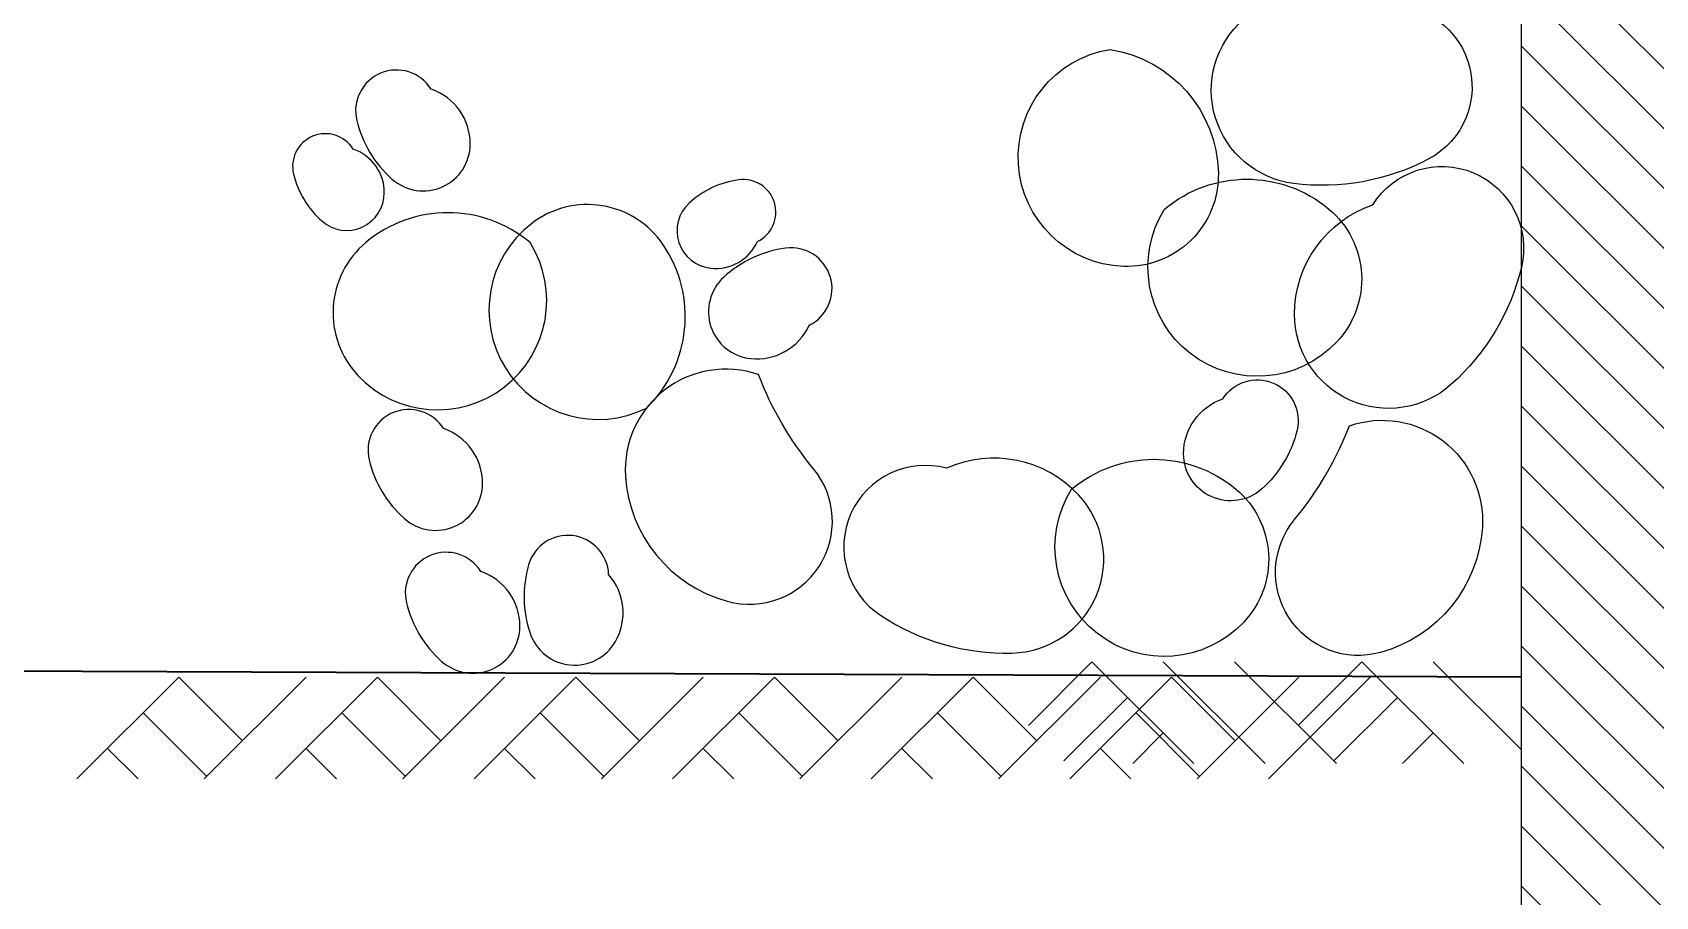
# Model space of a CAD drawing. Extents: x 1035948 to 1665131, y -158296 to 142149.
# Drawn here: x 1201798.1 to 1202276.2, y 10600.6 to 10855.2 of the extents above; entities that cross this region are included whole.
import ezdxf

# ---------------------------------------------------------------- set-up
doc = ezdxf.new("R2010")
doc.units = 0
doc.header["$LTSCALE"] = 200
doc.header["$MEASUREMENT"] = 0
doc.layers.get('0').update_dxf_attribs({"linetype": 'CONTINUOUS'})
for name, color, linetype in [('HATCH', 7, 'CONTINUOUS'), ('new', 7, 'CONTINUOUS'), ('PUB_WINDW', 7, 'CONTINUOUS')]:
    doc.layers.add(name, color=color, linetype=linetype)

msp = doc.modelspace()

# ---------------------------------------------------------------- hatches: boundary and pattern name
at = {"layer": 'new'}
h = msp.add_hatch(dxfattribs=at)
h.set_pattern_fill('ANSI31', color=6, scale=100, style=0)
h.set_pattern_definition([(135, (1209162.573, -16386.399), (8.838835, 8.838835), [])])
h.paths.add_polyline_path([(1202356.68373, 11430.17721), (1202236.68373, 11430.17721), (1202236.68373, 10520.17721), (1202476.68373, 10520.17721), (1202476.68373, 10900.17721), (1202356.68373, 10900.17721), (1202356.68373, 10910.17721)])

# ---------------------------------------------------------------- linework, layer by layer
for p, q in [((1202236.68373, 10520.17721), (1202236.68373, 11460.17721)), ((1201096.68373, 10669.75397), (1202236.68373, 10665.21167))]:
    msp.add_line(p, q)
at = {"color": 252}
for p, q in [((1202110.18373, 10669.75397), (1202091.43373, 10651.00397)), ((1202140.18373, 10639.75397), (1202110.18373, 10669.75397)), ((1202161.18373, 10639.75397), (1202131.18373, 10669.75397)), ((1202182.18373, 10639.75397), (1202152.18373, 10669.75397)), ((1202189.68373, 10669.75397), (1202170.93373, 10651.00397)), ((1202219.68373, 10639.75397), (1202189.68373, 10669.75397)), ((1202236.68373, 10643.75397), (1202210.68373, 10669.75397)), ((1201811.14934, 10635.21167), (1201841.14934, 10665.21167)), ((1201841.14934, 10665.21167), (1201859.89934, 10646.46167)), ((1201848.64934, 10635.21167), (1201878.64934, 10665.21167)), ((1201869.64934, 10635.21167), (1201899.64934, 10665.21167)), ((1201899.64934, 10665.21167), (1201918.39934, 10646.46167)), ((1201907.14934, 10635.21167), (1201937.14934, 10665.21167)), ((1201928.14934, 10635.21167), (1201958.14934, 10665.21167)), ((1201958.14934, 10665.21167), (1201976.89934, 10646.46167)), ((1201965.64934, 10635.21167), (1201995.64934, 10665.21167)), ((1201986.64934, 10635.21167), (1202016.64934, 10665.21167)), ((1202016.64934, 10665.21167), (1202035.39934, 10646.46167)), ((1202024.14934, 10635.21167), (1202054.14934, 10665.21167)), ((1202045.14934, 10635.21167), (1202075.14934, 10665.21167)), ((1202075.14934, 10665.21167), (1202093.89934, 10646.46167)), ((1202082.64934, 10635.21167), (1202112.64934, 10665.21167)), ((1202103.64934, 10635.21167), (1202133.64934, 10665.21167)), ((1202133.64934, 10665.21167), (1202152.39934, 10646.46167)), ((1202141.14934, 10635.21167), (1202171.14934, 10665.21167)), ((1202162.14934, 10635.21167), (1202192.14934, 10665.21167)), ((1202120.68373, 10659.25397), (1202101.93373, 10640.50397)), ((1202200.18373, 10659.25397), (1202181.43373, 10640.50397)), ((1201830.64934, 10654.71167), (1201849.39934, 10635.96167)), ((1201889.14934, 10654.71167), (1201907.89934, 10635.96167)), ((1201947.64934, 10654.71167), (1201966.39934, 10635.96167)), ((1202006.14934, 10654.71167), (1202024.89934, 10635.96167)), ((1202064.64934, 10654.71167), (1202083.39934, 10635.96167)), ((1202123.14934, 10654.71167), (1202141.89934, 10635.96167)), ((1202131.18373, 10648.75397), (1202122.18373, 10639.75397)), ((1202210.68373, 10648.75397), (1202201.68373, 10639.75397)), ((1201820.14934, 10644.21167), (1201829.14934, 10635.21167)), ((1201878.64934, 10644.21167), (1201887.64934, 10635.21167)), ((1201937.14934, 10644.21167), (1201946.14934, 10635.21167)), ((1201995.64934, 10644.21167), (1202004.64934, 10635.21167)), ((1202054.14934, 10644.21167), (1202063.14934, 10635.21167)), ((1202112.64934, 10644.21167), (1202121.64934, 10635.21167))]:
    msp.add_line(p, q, dxfattribs=at)
at = {"layer": 'HATCH', "color": 252}
for points in [[(1202194.25534, 10862.90887, -0.850489181), (1202209.24166, 10817.81247, -0.153059581), (1202169.57612, 10810.66359, -0.647218745), (1202154.80489, 10859.01127, -0.320326303)], [(1202115.51668, 10850.17266, -0.363693063), (1202147.40564, 10813.74656, -0.431278156), (1202119.45896, 10786.21684, -0.906476315), (1202115.51668, 10850.17266)], [(1201915.49267, 10838.46354, 0.850489181), (1201893.59145, 10829.24914, 0.153059581), (1201903.96571, 10811.97227, 0.647218745), (1201927.01925, 10822.33839, 0.320326303)], [(1201892.48877, 10820.82316, 0.850489181), (1201874.96779, 10813.45163, 0.153059581), (1201883.2672, 10799.63014, 0.647218745), (1201901.71003, 10807.92304, 0.320326303)], [(1202011.66286, 10793.57324, 0.850489181), (1202006.10556, 10811.75126, 0.153059581), (1201991.51389, 10804.89581, 0.647218745), (1201997.89436, 10785.70728, 0.320326303)], [(1202131.57363, 10803.12713, -0.363693063), (1202179.98609, 10803.12713, -0.431278156), (1202182.29149, 10763.96608, -0.906476315), (1202131.57363, 10803.12713)], [(1202192.88127, 10804.37469, -0.850489181), (1202236.68372, 10785.94588, -0.153059581), (1202215.93519, 10751.39214, -0.647218745), (1202169.82812, 10772.12439, -0.320326303)], [(1201944.64723, 10793.25694, 0.363693063), (1201896.23477, 10793.25694, 0.431278156), (1201893.92938, 10754.09589, 0.906476315), (1201944.64723, 10793.25694)], [(1201978.95093, 10744.47812, 0.363693063), (1201983.8589, 10792.64115, 0.431278156), (1201945.13333, 10798.90475, 0.906476315), (1201978.95093, 10744.47812)], [(1202026.88026, 10768.8995, 0.850489181), (1202019.93364, 10791.62203, 0.153059581), (1202001.69406, 10783.05271, 0.647218745), (1202009.66965, 10759.06705, 0.320326303)], [(1202011.94356, 10754.35398, 0.535098371), (1201972.7519, 10724.40756, 0.319427365), (1202002.72199, 10687.54994, 0.733617837), (1202028.0813, 10726.71099, -0.081575306)], [(1202148.69154, 10747.16865, -0.850489181), (1202170.59277, 10737.95425, -0.153059581), (1202160.2185, 10720.67738, -0.647218745), (1202137.16497, 10731.0435, -0.320326303)], [(1201919.13684, 10738.43354, 0.850489181), (1201897.23562, 10729.21914, 0.153059581), (1201907.60988, 10711.94227, 0.647218745), (1201930.66341, 10722.30839, 0.320326303)], [(1202185.99706, 10739.28943, -0.535098371), (1202225.18872, 10709.343, -0.319427365), (1202195.21862, 10672.48539, -0.733617837), (1202169.85931, 10711.64644, 0.081575306)], [(1202067.35048, 10726.77863, 0.850489181), (1202047.86957, 10683.43386, 0.153059581), (1202086.60602, 10672.30059, 0.647218745), (1202106.20255, 10718.9017, 0.320326303)], [(1202104.18955, 10720.59169, -0.363693063), (1202152.60201, 10720.59169, -0.431278156), (1202154.9074, 10681.43064, -0.906476315), (1202104.18955, 10720.59169)], [(1201967.79489, 10695.44073, 0.850489181), (1201944.20705, 10698.3013, 0.153059581), (1201944.64709, 10678.1538, 0.647218745), (1201969.80673, 10675.72183, 0.320326303)], [(1201930.12537, 10696.34594, 0.850489181), (1201908.22415, 10687.13154, 0.153059581), (1201918.59841, 10669.85467, 0.647218745), (1201941.65194, 10680.22079, 0.320326303)]]:
    msp.add_lwpolyline(points, format="xyb", close=True, dxfattribs=at)
at = {"layer": 'PUB_WINDW'}
msp.add_line((1201096.68373, 10669.75402), (1202236.68373, 10665.43871), dxfattribs=at)

doc.saveas('drawing.dxf')
